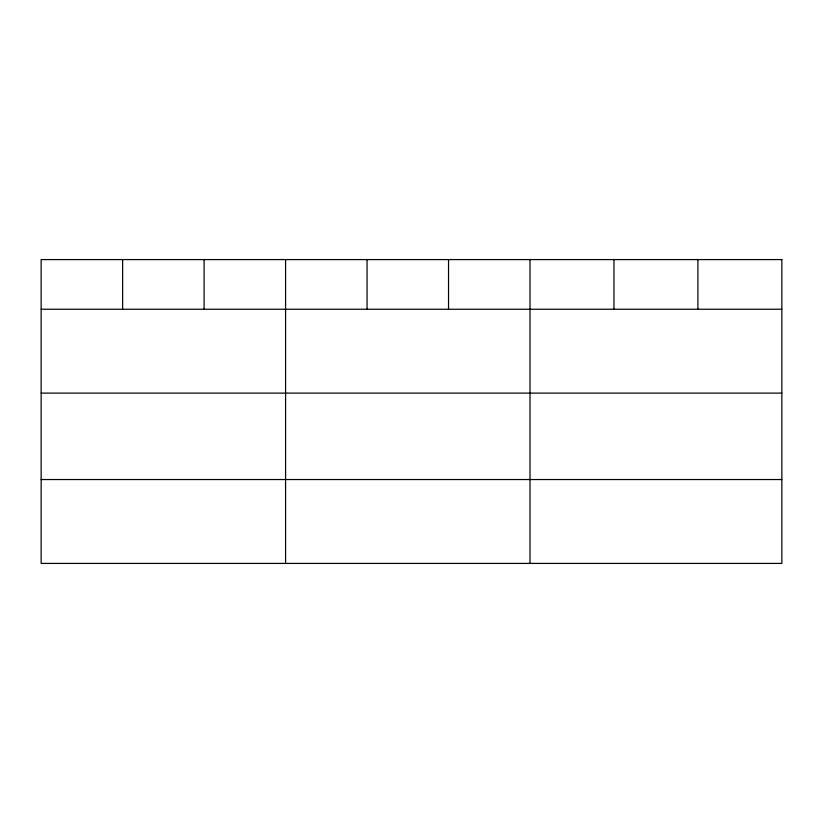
<?xml version="1.0" encoding="UTF-8"?>
<svg xmlns="http://www.w3.org/2000/svg" width="823" height="823" viewBox="0 0 823 823"><rect width="100%" height="100%" fill="white"/><g stroke="black" fill="none" stroke-linecap="round" stroke-linejoin="round"><path stroke-width="1.23" d="M41.15 309.242L781.85 309.242M41.15 393.116L781.85 393.116M41.15 479.542L781.85 479.542M697.904 259.584L697.904 309.242M613.958 259.584L613.958 309.242M530.012 259.584L530.012 563.416M448.535 259.584L448.535 309.242M367.058 259.584L367.058 309.242M285.581 259.584L285.581 563.416M204.104 259.584L204.104 309.242M122.627 259.584L122.627 309.242M781.85 259.584L41.15 259.584L41.15 563.416L781.85 563.416L781.85 259.584"/></g></svg>
